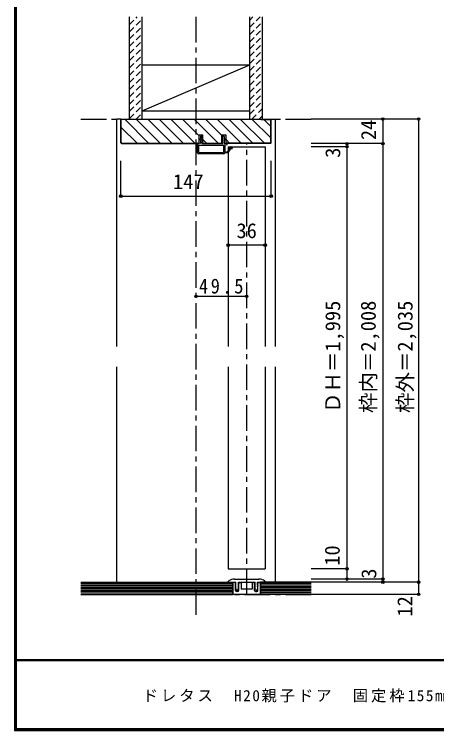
# Model space of a CAD drawing. Units: millimetres at full size, sheet at 1:5. Extents: x -973 to 977, y -718 to 696.
# Drawn here: x -973 to -561, y -701 to 0 of the extents above; entities that cross this region are included whole.
import ezdxf
from ezdxf.enums import TextEntityAlignment as Align

# ---------------------------------------------------------------- set-up
doc = ezdxf.new("R2010")
doc.units = ezdxf.units.MM
doc.header["$LTSCALE"] = 5
doc.header["$PDMODE"] = 32
doc.header["$PDSIZE"] = 2.5
doc.linetypes.add('CHAIN1', pattern=[8, 5, -1, 1, -1])
doc.linetypes.add('DASHED1', pattern=[1.8, 1.2, -0.6])
for name, color, linetype in [('0-0_補助線', 7, 'Continuous'), ('0-1_通り芯', 4, 'CHAIN1'), ('0-2_柱', 3, 'Continuous'), ('0-3_仕上', 7, 'Continuous'), ('0-4_枠', 3, 'Continuous'), ('0-6_扉', 6, 'Continuous'), ('0-7_金物', 7, 'Continuous'), ('0-B_寸法', 7, 'Continuous'), ('0-C_ﾊｯﾁ', 4, 'DASHED1'), ('F-1_通り芯', 6, 'Continuous'), ('F-A_文字', 7, 'Continuous')]:
    doc.layers.add(name, color=color, linetype=linetype)
doc.styles.add('ＭＳ ゴシック', font='')
doc.styles.get('ＭＳ ゴシック').set_extended_font_data('MS Gothic')

# ---------------------------------------------------------------- blocks, each defined once
blk = doc.blocks.new('2')
at = {"layer": '0-0_補助線'}
for p, q in [((-9.846, -9.622), (-9.846, 15.078)), ((-8.846, 16.078), (0.354, 16.078)), ((-8.846, 15.878), (0.637, 15.878)), ((-8.446, 14.378), (-8.446, -8.922)), ((-8.146, 14.678), (-1.546, 14.678)), ((-1.246, 14.378), (-1.246, -8.922)), ((0.154, 11.653), (2.154, 11.653)), ((0.154, 11.653), (0.154, -8.497)), ((2.154, 10.953), (2.154, 11.653)), ((3.154, 11.653), (2.512, 10.83)), ((3.154, 11.653), (6.154, 11.653)), ((4.154, 13.753), (4.154, 13.053)), ((5.154, 13.053), (4.512, 13.876)), ((7.154, 13.053), (5.154, 13.053)), ((6.154, 10.953), (6.154, 11.653)), ((7.558, 12.258), (6.516, 10.835)), ((-1.48, -10.622), (-8.846, -10.622)), ((-1.546, -9.222), (-8.146, -9.222)), ((-1.189, -10.85), (-0.732, -12.694)), ((0.354, -12.922), (-0.441, -12.922)), ((0.154, -8.497), (2.154, -8.497)), ((4.154, -9.897), (0.154, -9.897)), ((0.154, -9.897), (0.154, -10.622)), ((0.154, -10.622), (0.645, -12.548)), ((2.154, -7.797), (2.154, -8.497)), ((3.154, -8.497), (2.512, -7.674)), ((3.154, -8.497), (6.154, -8.497)), ((4.154, -10.597), (4.154, -9.897)), ((5.154, -9.897), (4.512, -10.72)), ((7.154, -9.897), (5.154, -9.897)), ((6.154, -7.797), (6.154, -8.497)), ((7.558, -9.101), (6.516, -7.679))]:
    blk.add_line(p, q, dxfattribs=at)
for points in [[(-9.646, 15.078), (-9.646, -9.622), (-9.846, -9.622)], [(4.154, 13.053), (0.154, 13.053), (0.649, 15.723)]]:
    blk.add_lwpolyline(points, dxfattribs=at)
for centre, radius, start, end in [((-8.846, 15.078), 1, 90, 180), ((-8.846, 15.078), 0.8, 90, 180), ((-8.146, 14.378), 0.3, 90, 180), ((-1.546, 14.378), 0.3, 0, 90), ((0.354, 15.778), 0.3, 349.49875, 90), ((2.354, 10.953), 0.2, 180, 322.03043), ((4.354, 13.753), 0.2, 37.96957, 180), ((6.354, 10.953), 0.2, 180, 323.78053), ((7.154, 12.553), 0.5, 323.78053, 90), ((-8.846, -9.622), 1, 180, 270), ((-2.846, -10.72), 6, 179.06153, 259.29815), ((-8.146, -8.922), 0.3, 180, 270), ((-2.846, -10.72), 5.3, 178.93757, 259.29815), ((-1.546, -8.922), 0.3, 270, 0), ((-1.48, -10.922), 0.3, 13.9282, 90), ((-0.441, -12.622), 0.3, 193.9282, 270), ((0.354, -12.622), 0.3, 270, 14.29438), ((2.354, -7.797), 0.2, 37.96957, 180), ((4.354, -10.597), 0.2, 180, 322.03043), ((6.354, -7.797), 0.2, 36.21947, 180), ((7.154, -9.397), 0.5, 270, 36.21947), ((-3.896, -16.272), 0.35, 259.29815, 79.29815)]:
    blk.add_arc(centre, radius, start, end, dxfattribs=at)
blk.add_point((-3.896, -16.622), dxfattribs=at)

msp = doc.modelspace()

# ---------------------------------------------------------------- linework, layer by layer
at = {"layer": '0-1_通り芯'}
for p, q in [((-795.833, -587.5), (-795.833, -2.5)), ((-908.333, -102.5), (-680.976, -102.5)), ((-746.333, -567.5), (-746.333, -126.5)), ((-908.333, -567.5), (-680.976, -567.5))]:
    msp.add_line(p, q, dxfattribs=at)
at = {"layer": '0-2_柱'}
for p, q in [((-848.333, -49.5), (-743.333, -49.5)), ((-848.333, -94.5), (-743.333, -94.5))]:
    msp.add_line(p, q, dxfattribs=at)
at = {"layer": '0-2_柱', "color": 7}
msp.add_line((-848.333, -94.5), (-743.333, -49.5), dxfattribs=at)
at = {"layer": '0-3_仕上', "color": 2}
for p, q in [((-860.833, -102.5), (-860.833, -2.5)), ((-848.333, -102.5), (-848.333, -2.5)), ((-743.333, -102.5), (-743.333, -2.5)), ((-730.833, -102.5), (-730.833, -2.5)), ((-908.333, -555.5), (-759.833, -555.5)), ((-759.833, -555.5), (-759.833, -567.5)), ((-683.333, -555.5), (-732.833, -555.5)), ((-732.833, -555.5), (-732.833, -567.5)), ((-908.333, -567.5), (-759.833, -567.5)), ((-683.333, -567.5), (-732.833, -567.5))]:
    msp.add_line(p, q, dxfattribs=at)
at = {"layer": '0-3_仕上'}
for p, q in [((-908.333, -557), (-759.833, -557)), ((-908.333, -558.5), (-759.833, -558.5)), ((-908.333, -560), (-759.833, -560)), ((-683.333, -557), (-732.833, -557)), ((-683.333, -558.5), (-732.833, -558.5)), ((-683.333, -560), (-732.833, -560)), ((-908.333, -561.5), (-759.833, -561.5)), ((-908.333, -563), (-759.833, -563)), ((-908.333, -564.5), (-759.833, -564.5)), ((-908.333, -566), (-759.833, -566)), ((-683.333, -561.5), (-732.833, -561.5)), ((-683.333, -563), (-732.833, -563)), ((-683.333, -564.5), (-732.833, -564.5)), ((-683.333, -566), (-732.833, -566))]:
    msp.add_line(p, q, dxfattribs=at)
at = {"layer": '0-4_枠', "color": 4}
for p, q in [((-869.333, -102.5), (-873.333, -102.5)), ((-873.333, -325), (-873.333, -102.5)), ((-722.333, -102.5), (-718.333, -102.5)), ((-718.333, -325), (-718.333, -102.5)), ((-873.333, -555.5), (-873.333, -345)), ((-718.333, -555.5), (-718.333, -345))]:
    msp.add_line(p, q, dxfattribs=at)
at = {"layer": '0-4_枠'}
for p, q in [((-869.333, -125.793), (-869.333, -102.5)), ((-869.333, -102.5), (-722.333, -102.5)), ((-732.333, -103), (-732.333, -102.5)), ((-732.333, -103), (-722.833, -103)), ((-722.333, -125.793), (-722.333, -102.5)), ((-792.833, -126.5), (-792.833, -118)), ((-792.833, -118), (-789.133, -118)), ((-789.133, -126.5), (-789.133, -118)), ((-770.533, -126.5), (-770.533, -118)), ((-770.533, -118), (-766.833, -118)), ((-766.833, -118), (-766.833, -126.5)), ((-868.626, -126.5), (-869.333, -125.793)), ((-868.419, -126), (-792.833, -126)), ((-789.133, -126), (-770.533, -126)), ((-723.248, -126), (-766.833, -126)), ((-723.04, -126.5), (-722.333, -125.793)), ((-868.626, -126.5), (-792.833, -126.5)), ((-789.133, -126.5), (-770.533, -126.5)), ((-723.04, -126.5), (-766.833, -126.5))]:
    msp.add_line(p, q, dxfattribs=at)
for points in [[(-859.333, -102.5), (-859.333, -103), (-868.833, -103)], [(-868.419, -126), (-868.833, -125.586), (-868.833, -103)], [(-723.248, -126), (-722.833, -125.586), (-722.833, -103)]]:
    msp.add_lwpolyline(points, dxfattribs=at)
at = {"layer": '0-6_扉'}
for p, q in [((-764.333, -129.5), (-728.333, -129.5)), ((-764.333, -129.5), (-764.333, -325)), ((-728.333, -129.5), (-728.333, -325)), ((-764.333, -345), (-764.333, -542.5)), ((-728.333, -345), (-728.333, -542.5)), ((-764.333, -542.5), (-728.333, -542.5))]:
    msp.add_line(p, q, dxfattribs=at)
at = {"layer": '0-7_金物'}
for p, q in [((-758.333, -552.5), (-734.333, -552.5)), ((-764.333, -555.5), (-764.333, -555.017)), ((-764.333, -555.5), (-756.983, -555.5)), ((-758.383, -555.8), (-759.833, -555.8)), ((-759.833, -567.5), (-759.833, -555.8)), ((-759.733, -555.8), (-759.733, -567.5)), ((-757.383, -558.05), (-757.383, -556.8)), ((-757.383, -558.05), (-757.176, -558.396)), ((-757.383, -559.05), (-757.176, -558.704)), ((-757.383, -563.8), (-757.383, -559.05)), ((-756.983, -558.5), (-757.191, -558.846)), ((-756.983, -560), (-757.191, -560.346)), ((-756.983, -561), (-757.191, -560.654)), ((-756.983, -558.5), (-756.983, -555.5)), ((-754.483, -558.5), (-754.483, -555.5)), ((-754.483, -555.5), (-738.183, -555.5)), ((-754.483, -558.5), (-754.276, -558.846)), ((-754.483, -559.5), (-754.276, -559.154)), ((-754.483, -560), (-754.483, -559.5)), ((-754.483, -560), (-754.276, -560.346)), ((-754.483, -561), (-754.276, -560.654)), ((-754.083, -558.05), (-754.291, -558.396)), ((-754.083, -559.05), (-754.291, -558.704)), ((-754.083, -558.05), (-754.083, -556.8)), ((-754.083, -563.8), (-754.083, -559.05)), ((-753.083, -555.8), (-751.733, -555.8)), ((-751.733, -555.8), (-751.733, -562.5)), ((-739.583, -555.8), (-740.933, -555.8)), ((-740.933, -555.8), (-740.933, -562.5)), ((-738.583, -558.05), (-738.583, -556.8)), ((-738.583, -558.05), (-738.376, -558.396)), ((-738.583, -559.05), (-738.376, -558.704)), ((-738.583, -563.8), (-738.583, -559.05)), ((-738.183, -558.5), (-738.391, -558.846)), ((-738.183, -559.5), (-738.391, -559.154)), ((-738.183, -560), (-738.391, -560.346)), ((-738.183, -561), (-738.391, -560.654)), ((-738.183, -558.5), (-738.183, -555.5)), ((-738.183, -560), (-738.183, -559.5)), ((-735.683, -558.5), (-735.683, -555.5)), ((-735.683, -555.5), (-728.333, -555.5)), ((-735.683, -558.5), (-735.476, -558.846)), ((-735.683, -560), (-735.476, -560.346)), ((-735.683, -561), (-735.476, -560.654)), ((-735.283, -558.05), (-735.491, -558.396)), ((-735.283, -559.05), (-735.491, -558.704)), ((-735.283, -558.05), (-735.283, -556.8)), ((-735.283, -563.8), (-735.283, -559.05)), ((-734.283, -555.8), (-732.833, -555.8)), ((-732.933, -555.8), (-732.933, -567.5)), ((-732.833, -567.5), (-732.833, -555.8)), ((-728.333, -555.5), (-728.333, -555.017)), ((-732.833, -567.5), (-759.833, -567.5)), ((-756.983, -561.5), (-757.191, -561.846)), ((-756.1, -563.34), (-757.153, -562.204)), ((-756.983, -561), (-756.983, -561.5)), ((-755.083, -564.8), (-756.383, -564.8)), ((-755.367, -563.34), (-754.313, -562.204)), ((-754.483, -561.5), (-754.483, -561)), ((-754.483, -561.5), (-754.276, -561.846)), ((-746.833, -562.5), (-751.733, -562.5)), ((-746.333, -563), (-746.833, -562.5)), ((-746.333, -563), (-745.833, -562.5)), ((-740.933, -562.5), (-745.833, -562.5)), ((-738.183, -561.5), (-738.391, -561.846)), ((-737.3, -563.34), (-738.353, -562.204)), ((-738.183, -561.5), (-738.183, -561)), ((-737.583, -564.8), (-736.283, -564.8)), ((-736.567, -563.34), (-735.513, -562.204)), ((-735.683, -561), (-735.683, -561.5)), ((-735.683, -561.5), (-735.476, -561.846))]:
    msp.add_line(p, q, dxfattribs=at)
for points in [[(-756.983, -560), (-756.983, -559.5), (-757.191, -559.154)], [(-735.683, -560), (-735.683, -559.5), (-735.476, -559.154)]]:
    msp.add_lwpolyline(points, dxfattribs=at)
for centre, radius, start, end in [((-758.333, -562.5), 10, 90, 123.74899), ((-734.333, -562.5), 10, 56.25101, 90), ((-763.333, -555.017), 1, 123.74899, 180), ((-758.383, -556.8), 1, 0, 90), ((-756.933, -559), 0.3, 149.05365, 210.94635), ((-756.933, -560.5), 0.3, 149.05365, 210.94635), ((-757.433, -558.55), 0.3, 329.05368, 30.94635), ((-754.033, -558.55), 0.3, 149.05365, 210.94632), ((-754.533, -559), 0.3, 329.05365, 30.94632), ((-754.533, -560.5), 0.3, 329.05365, 30.94632), ((-753.083, -556.8), 1, 90, 180), ((-739.583, -556.8), 1, 0, 90), ((-738.133, -559), 0.3, 149.05366, 210.94634), ((-738.133, -560.5), 0.3, 149.05366, 210.94634), ((-738.633, -558.55), 0.3, 329.05368, 30.94635), ((-735.233, -558.55), 0.3, 149.05365, 210.94632), ((-735.733, -559), 0.3, 329.05365, 30.94635), ((-735.733, -560.5), 0.3, 329.05365, 30.94635), ((-734.283, -556.8), 1, 90, 180), ((-729.333, -555.017), 1, 0, 56.25101), ((-756.383, -563.8), 1, 180, 270), ((-756.933, -562), 0.3, 149.05362, 222.83826), ((-755.733, -563), 0.5, 222.83826, 317.16174), ((-755.083, -563.8), 1, 270, 0), ((-754.533, -562), 0.3, 317.16174, 30.94632), ((-737.583, -563.8), 1, 180, 270), ((-738.133, -562), 0.3, 149.0537, 222.83827), ((-736.933, -563), 0.5, 222.83827, 317.16174), ((-736.283, -563.8), 1, 270, 0), ((-735.733, -562), 0.3, 317.16174, 30.94638)]:
    msp.add_arc(centre, radius, start, end, dxfattribs=at)
at = {"layer": '0-B_寸法', "color": 4}
for p, q in [((-578.333, -102.5), (-683.333, -102.5)), ((-613.333, -102.5), (-613.333, -555.5)), ((-578.333, -102.5), (-578.333, -567.5)), ((-613.333, -126.5), (-683.333, -126.5)), ((-648.333, -129.5), (-683.333, -129.5)), ((-648.333, -126.5), (-648.333, -552.5)), ((-869.333, -177.922), (-869.333, -143.4)), ((-728.333, -225.882), (-764.333, -225.882)), ((-795.833, -275.882), (-746.333, -275.882)), ((-648.333, -542.5), (-683.333, -542.5)), ((-613.333, -552.5), (-683.333, -552.5)), ((-578.333, -555.5), (-683.333, -555.5)), ((-578.333, -567.5), (-683.333, -567.5))]:
    msp.add_line(p, q, dxfattribs=at)
msp.add_lwpolyline([(-869.333, -177.922), (-722.333, -177.922), (-722.333, -143.4)], dxfattribs=at)
at = {"layer": '0-B_寸法'}
for p in [(-613.333, -102.5), (-578.333, -102.5), (-648.333, -126.5), (-613.333, -126.5), (-648.333, -129.5), (-869.333, -177.922), (-722.333, -177.922), (-764.333, -225.882), (-728.333, -225.882), (-795.833, -275.882), (-746.333, -275.882), (-648.333, -542.5), (-648.333, -552.5), (-613.333, -552.5), (-613.333, -555.5), (-578.333, -555.5), (-578.333, -567.5)]:
    msp.add_point(p, dxfattribs=at)
at = {"layer": '0-C_ﾊｯﾁ'}
for p, q in [((-860.833, -9.969), (-853.364, -2.5)), ((-860.833, -2.898), (-860.436, -2.5)), ((-860.833, -17.04), (-848.333, -4.54)), ((-743.333, -5.606), (-740.227, -2.5)), ((-743.333, -12.677), (-733.156, -2.5)), ((-860.833, -24.111), (-848.333, -11.611)), ((-743.333, -19.748), (-730.833, -7.248)), ((-860.833, -31.182), (-848.333, -18.682)), ((-743.333, -26.819), (-730.833, -14.319)), ((-860.833, -38.253), (-848.333, -25.753)), ((-743.333, -33.89), (-730.833, -21.39)), ((-860.833, -45.324), (-848.333, -32.824)), ((-743.333, -40.961), (-730.833, -28.461)), ((-860.833, -52.395), (-848.333, -39.895)), ((-743.333, -48.032), (-730.833, -35.532)), ((-860.833, -59.466), (-848.333, -46.966)), ((-743.333, -55.103), (-730.833, -42.603)), ((-860.833, -66.537), (-848.333, -54.037)), ((-743.333, -62.174), (-730.833, -49.674)), ((-860.833, -73.608), (-848.333, -61.108)), ((-743.333, -69.246), (-730.833, -56.746)), ((-860.833, -80.679), (-848.333, -68.179)), ((-743.333, -76.317), (-730.833, -63.817)), ((-860.833, -87.751), (-848.333, -75.251)), ((-743.333, -83.388), (-730.833, -70.888)), ((-860.833, -94.822), (-848.333, -82.322)), ((-743.333, -90.459), (-730.833, -77.959)), ((-860.833, -101.893), (-848.333, -89.393)), ((-743.333, -97.53), (-730.833, -85.03)), ((-854.37, -102.5), (-848.333, -96.464)), ((-741.232, -102.5), (-730.833, -92.101)), ((-734.161, -102.5), (-730.833, -99.172))]:
    msp.add_line(p, q, dxfattribs=at)
at = {"layer": '0-C_ﾊｯﾁ', "linetype": 'Continuous'}
for p, q in [((-865.186, -103), (-842.186, -126)), ((-854.373, -102.5), (-830.872, -126)), ((-843.059, -102.5), (-819.558, -126)), ((-831.745, -102.5), (-808.245, -126)), ((-820.431, -102.5), (-796.931, -126)), ((-809.117, -102.5), (-792.833, -118.784)), ((-797.804, -102.5), (-774.304, -126)), ((-786.49, -102.5), (-770.533, -118.457)), ((-775.176, -102.5), (-751.676, -126)), ((-763.863, -102.5), (-740.363, -126)), ((-752.549, -102.5), (-729.049, -126)), ((-741.235, -102.5), (-722.833, -120.902)), ((-729.422, -103), (-722.833, -109.588)), ((-868.833, -110.667), (-853.5, -126)), ((-789.133, -122.484), (-785.617, -126)), ((-766.833, -122.157), (-762.99, -126))]:
    msp.add_line(p, q, dxfattribs=at)
at = {"layer": 'F-1_通り芯'}
for p, q in [((-973.347, 695.833), (-973.347, -700.833)), ((-972.514, 695.833), (-972.514, -700.833)), ((-971.68, 695.833), (-971.68, -700.833)), ((976.653, -631.667), (-973.347, -631.667)), ((976.653, -632.5), (-973.347, -632.5)), ((976.653, -699.167), (-973.347, -699.167)), ((976.653, -700), (-973.347, -700)), ((976.653, -700.833), (-973.347, -700.833))]:
    msp.add_line(p, q, dxfattribs=at)

# ---------------------------------------------------------------- block references
at = {"layer": '0-7_金物', "rotation": 90}
msp.add_blockref('2', (-778.255, -126.654), dxfattribs=at)

# ---------------------------------------------------------------- texts
at = {"layer": '0-B_寸法', "style": 'ＭＳ ゴシック'}
for s, p in [('24', (-615.55, -123.071)), ('3', (-650.496, -140.385)), ('ＤＨ＝1,995', (-650.513, -390)), ('枠内＝2,008', (-615.833, -390)), ('枠外＝2,035', (-579.819, -390)), ('10', (-651.042, -539.465)), ('3', (-615.283, -552.174)), ('12', (-580.078, -589.182))]:
    msp.add_text(s, height=14.66, rotation=90, dxfattribs=at).set_placement(p, align=Align.BOTTOM_LEFT)
for s, p in [('147', (-818.333, -175.422)), ('36', (-756.333, -223.382))]:
    msp.add_text(s, height=14.66, dxfattribs=at).set_placement(p, align=Align.BOTTOM_LEFT)
at = {"layer": '0-B_寸法', "insert": (-792.958, -273.382), "char_height": 14.66, "attachment_point": 7, "style": 'ＭＳ ゴシック'}
msp.add_mtext('\\T1.28;\\W0.9;49.5', dxfattribs=at)
at = {"layer": 'F-A_文字', "insert": (-847.938, -673.333), "char_height": 11, "attachment_point": 7, "style": 'ＭＳ ゴシック'}
msp.add_mtext('\\T1.19;ドレタス\u3000H20親子ドア\u3000固定枠155㎜幅\u3000通気仕様\u30003方枠＋樹脂下枠', dxfattribs=at)

doc.saveas('drawing.dxf')
